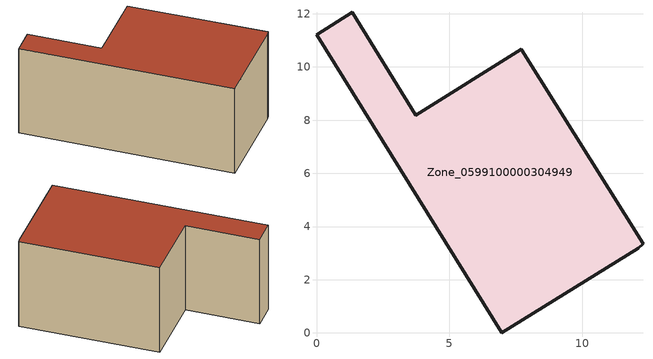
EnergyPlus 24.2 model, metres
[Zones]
Zone_0599100000304949
 floor ground (C_G): 6.97,0 0,11.22 1.34,12.07 3.74,8.19 7.69,10.66 12.28,3.36 12.1,3.19 z0
 wall outside (C_F): 3.74,8.19 1.34,12.07 0,11.22 6.97,0 12.1,3.19 12.28,3.36 7.69,10.66 3.74,8.19 z0:5.86
 roof outside (C_R): 6.97,0 12.1,3.19 12.28,3.36 7.69,10.66 3.74,8.19 1.34,12.07 0,11.22 z5.86
[BUILDING]
Pand.0599100000304949: North Axis=0; Terrain=City; Loads Convergence Tolerance Value=0.04; Temperature Convergence Tolerance Value=0.4; Solar Distribution=FullExterior; Maximum Number of Warmup Days=25; Minimum Number of Warmup Days=1
[Site:Location]
Rotterdam.The.Hague.AP_ZH_NLD Design_Conditions: Latitude=51.96; Longitude=4.45; Time Zone=1; Elevation=-4.5
[SITE:GROUNDTEMPERATURE:BUILDINGSURFACE]
18, 18, 18, 18, 18, 18, 18, 18, 18, 18, 18, 18
[MATERIAL] Thermal Absorptance=0.9; Solar Absorptance=0.7; Visible Absorptance=0.7
Name | Roughness | Thickness | Conductivity | Density | Specific Heat
G.TI.1965-1974 | MediumSmooth | 0.15 | 0.882353 | 540 | 1210
F.TI.1965-1974 | Rough | 0.3 | 0.697674 | 1920 | 840
R.TI.1965-1974 | MediumRough | 0.2 | 0.232558 | 1500 | 1000
[CONSTRUCTION]
C_G: G.TI.1965-1974
C_F: F.TI.1965-1974
C_R: R.TI.1965-1974
[ZONE]
Zone_0599100000304949: Type=1; Multiplier=1; Ceiling Height=Autocalculate; Volume=Autocalculate; Floor Area=autocalculate; Part of Total Floor Area=Yes
[ZONEINFILTRATION:DESIGNFLOWRATE]
Infil_Zone_0599100000304949: Zone or ZoneList or Space or SpaceList=Zone_0599100000304949; Schedule=AlwaysOn; Design Flow Rate Calculation Method=Flow/Area; Flow Rate per Floor Area=0.003; Constant Term Coefficient=1; Temperature Term Coefficient=0; Velocity Term Coefficient=0; Velocity Squared Term Coefficient=0
[HVACTEMPLATE:ZONE:IDEALLOADSAIRSYSTEM]
Zone_0599100000304949: Maximum Heating Supply Air Temperature=50; Minimum Cooling Supply Air Temperature=13; Maximum Heating Supply Air Humidity Ratio=0.0156; Minimum Cooling Supply Air Humidity Ratio=0.0077; Heating Limit=NoLimit; Cooling Limit=NoLimit; Dehumidification Control Type=ConstantSensibleHeatRatio; Cooling Sensible Heat Ratio=0.7; Dehumidification Setpoint=60; Humidification Control Type=None; Humidification Setpoint=30; Outdoor Air Method=None; Outdoor Air Flow Rate per Person=0.00944; Outdoor Air Flow Rate per Zone Floor Area=0; Outdoor Air Flow Rate per Zone=0; Demand Controlled Ventilation Type=None; Outdoor Air Economizer Type=NoEconomizer; Heat Recovery Type=None; Sensible Heat Recovery Effectiveness=0.7; Latent Heat Recovery Effectiveness=0.65
[ZONECONTROL:THERMOSTAT]
ThermostatControl_Zone_0599100000304949: Zone or ZoneList=Zone_0599100000304949; Control Type Schedule=DualSetpointControlType; Control 1=Thermostat_Zone_0599100000304949; Temperature Difference Between Cutout And Setpoint=0
[THERMOSTATSETPOINT:DUALSETPOINT]
Thermostat_Zone_0599100000304949: Heating Setpoint Temperature Schedule=HeatingSetpoint_Zone_0599100000304949; Cooling Setpoint Temperature Schedule=CoolingSetpoint_Zone_0599100000304949
[SCHEDULE:COMPACT]
HeatingSetpoint_Zone_0599100000304949: Through: 12/31, For: AllDays, Until: 24:00, 21
CoolingSetpoint_Zone_0599100000304949: Through: 12/31, For: AllDays, Until: 24:00, 24
DualSetpointControlType: Through: 12/31, For: AllDays, Until: 24:00, 4
AlwaysOn: Through: 12/31, For: AllDays, Until: 24:00, 1
